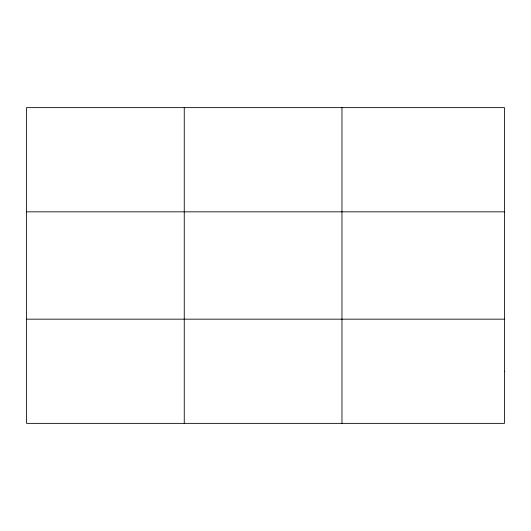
<?xml version="1.0" encoding="UTF-8"?>
<svg xmlns="http://www.w3.org/2000/svg" width="531" height="531" viewBox="0 0 531 531"><rect width="100%" height="100%" fill="white"/><g stroke="black" fill="none" stroke-linecap="round" stroke-linejoin="round"><path stroke-width="0.8" d="M184.257 423.366L184.257 107.634M341.964 423.366L341.964 107.634M26.55 211.829L504.45 211.829M26.55 319.171L504.45 319.171M504.45 371.269L504.45 423.366L26.55 423.366L26.55 107.634L504.45 107.634L504.45 371.269"/></g></svg>
